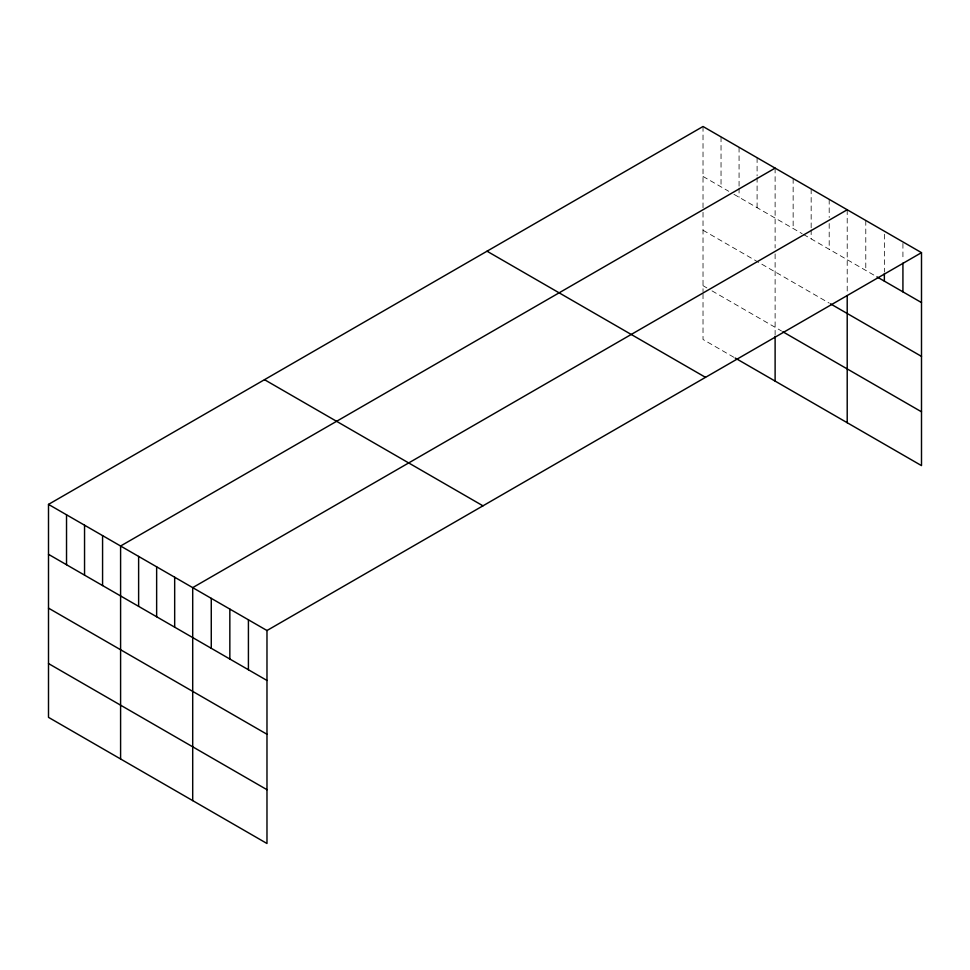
<?xml version="1.0" encoding="UTF-8"?>
<svg xmlns="http://www.w3.org/2000/svg" width="970" height="970" viewBox="0 0 970 970"><rect width="100%" height="100%" fill="white"/><g stroke="black" fill="none" stroke-linecap="round" stroke-linejoin="round"><path stroke-width="0.73" stroke-dasharray="4.85 3.64" d="M703.02 126.5L703.02 207.835M703.02 176.443L728.773 191.308M733.914 194.291L802.154 233.685M803.439 234.425L875.692 276.135M703.02 230.242L829.192 303.089M703.02 285.677L706.875 287.908M712.029 290.879L781.553 331.012M733.914 357.312L703.02 339.476L703.02 293.146M902.924 243.434L902.924 260.081M884.361 234.231L884.361 272.061M865.786 220.481L865.786 270.424M847.21 209.762L847.21 294.068M829.192 199.347L829.192 217.51M829.192 223.561L829.192 249.29M811.162 188.944L811.162 228.289M811.162 229.805L811.162 238.887M793.145 178.541L793.145 228.483M775.115 168.125L775.115 247.956M775.115 253.934L775.115 334.771M757.097 157.722L757.097 175.885M757.097 177.401L757.097 207.665M739.067 147.319L739.067 186.664M739.067 188.18L739.067 197.262M721.037 136.915L721.037 186.858M703.02 212.309L703.02 291.655"/><path stroke-width="1.45" d="M48.5 504.388L266.98 630.524L266.98 843.5L48.5 717.351L48.5 504.388L703.02 126.5L921.5 252.649L921.5 465.612L735.199 358.051M775.115 168.125L120.595 546.013L120.595 758.976M847.21 209.762L192.703 587.638L192.703 800.602M266.98 630.524L921.5 252.649M876.928 276.85L921.5 302.579M830.478 303.828L921.5 356.39M782.838 331.764L921.5 411.813M487.025 251.206L705.505 377.342M264.495 379.682L482.975 505.831M48.5 554.331L266.98 680.467M48.5 608.129L266.98 734.266M48.5 663.553L266.98 789.701M902.924 263.112L902.924 291.861M884.361 273.576L884.361 281.142M847.21 295.559L847.21 422.726M775.115 336.263L775.115 381.101M248.417 619.806L248.417 669.749M229.841 609.087L229.841 659.03M211.266 598.357L211.266 648.299M174.673 577.235L174.673 627.178M156.643 566.832L156.643 616.762M138.625 556.416L138.625 606.359M102.577 535.61L102.577 585.553M84.548 525.207L84.548 575.137M66.53 514.791L66.53 564.734"/></g></svg>
